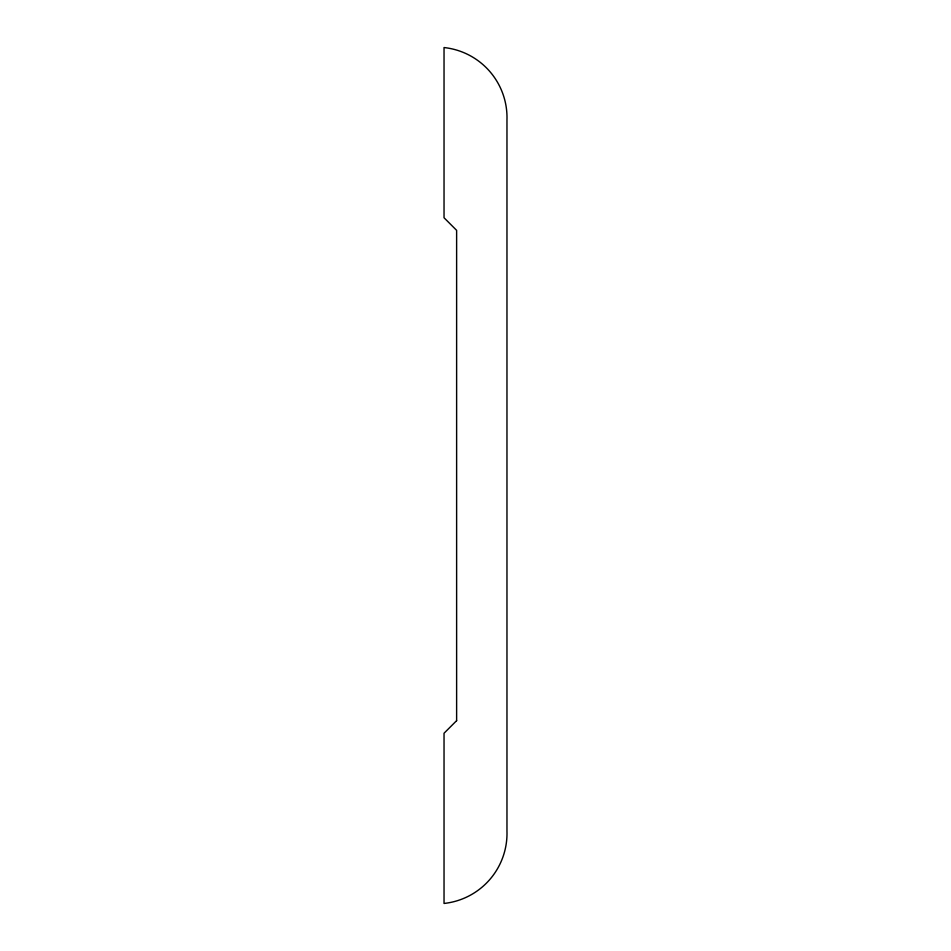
<?xml version="1.0" encoding="UTF-8"?>
<svg xmlns="http://www.w3.org/2000/svg" width="951" height="951" viewBox="0 0 951 951"><rect width="100%" height="100%" fill="white"/><g stroke="black" fill="none" stroke-linecap="round" stroke-linejoin="round"><path stroke-width="1.43" d="M456.623 720.656L444.034 733.245L444.034 903.45A70.469 70.469 0 0 0 506.966 831.079L506.966 119.921A70.469 70.469 0 0 0 444.034 47.55L444.034 217.755L456.623 230.344L456.623 720.656"/></g></svg>
